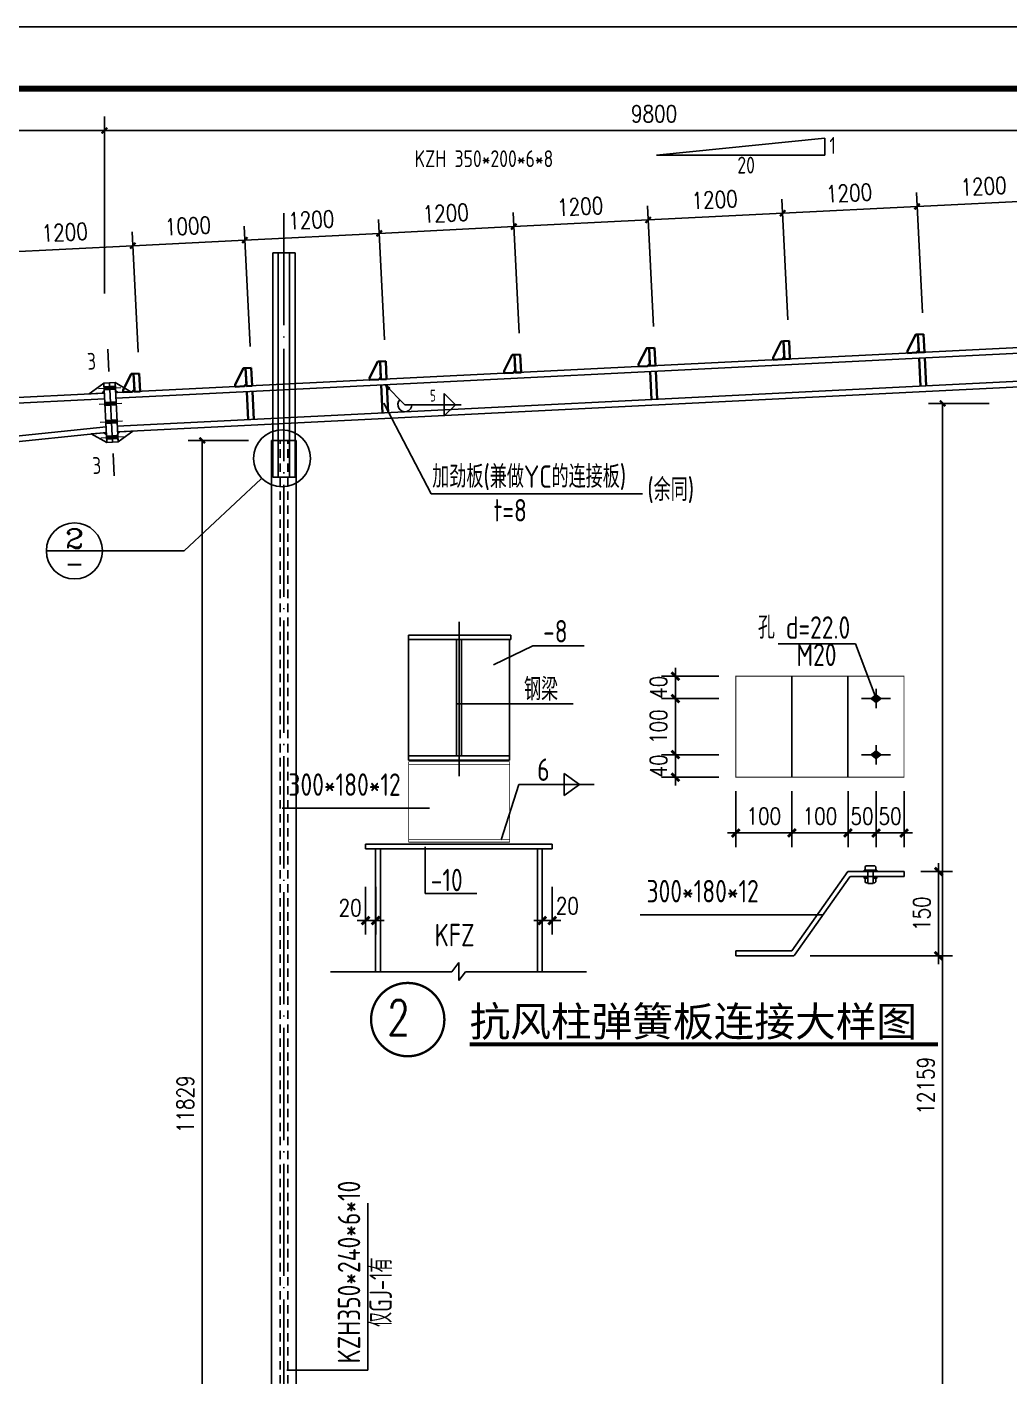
# Model space of a CAD drawing. Extents: x 69728788 to 149766163, y 20718153 to 43663798.
# Drawn here: x 74859778 to 74877285, y 21111525 to 21135565 of the extents above; entities that cross this region are included whole.
import ezdxf
from ezdxf.enums import TextEntityAlignment as Align

# ---------------------------------------------------------------- set-up
doc = ezdxf.new("R2010")
doc.units = 0
doc.header["$LTSCALE"] = 1000
doc.header["$MEASUREMENT"] = 0
for name, pattern in [('4', [5, 1.5, -1, 1.5, -1]), ('6', [8.75, 5, -1.25, 1.25, -1.25]), ('DOTE', [2.42, 2, -0.2, 0.02, -0.2])]:
    doc.linetypes.add(name, pattern=pattern)
doc.layers.get('0').update_dxf_attribs({"linetype": 'CONTINUOUS'})
doc.layers.get('DEFPOINTS').update_dxf_attribs({"linetype": 'CONTINUOUS'})
for name, color, linetype in [('10', 7, 'CONTINUOUS'), ('14', 2, 'CONTINUOUS'), ('AXIS', 3, 'CONTINUOUS'), ('DIM_SYMB', 3, 'CONTINUOUS'), ('DOTE', 251, 'DOTE'), ('JC', 7, 'CONTINUOUS'), ('PUB_DIM', 3, 'CONTINUOUS'), ('PUB_TEXT', 7, 'CONTINUOUS'), ('PUB_TITLE', 4, 'CONTINUOUS'), ('柱子', 3, 'CONTINUOUS'), ('焊缝标注', 253, 'CONTINUOUS'), ('门窗', 3, '4')]:
    doc.layers.add(name, color=color, linetype=linetype)
doc.layers.add('114', color=2, linetype='CONTINUOUS', lineweight=18)
doc.layers.add('12', color=2, linetype='CONTINUOUS', lineweight=35)
doc.styles.add('-黑体', font='simhei.ttf')
doc.styles.add('_HZDX', font='atssdeng.shx', dxfattribs={"width": 0.8, "bigfont": 'atssdchn.shx'})
doc.styles.add('_HZTXT', font='tssdeng.shx', dxfattribs={"width": 0.8, "bigfont": 'tssdchn.shx'})
doc.styles.add('COMP', font='complex', dxfattribs={"bigfont": 'hztxt'})
doc.styles.add('DIM_FONT', font='SIMPLEX.shx', dxfattribs={"width": 0.8})
doc.styles.add('PC_TEXTSTYLE', font='romans.shx', dxfattribs={"width": 0.8, "bigfont": 'hzfs.shx'})
doc.styles.add('PkpmHz', font='Pkpmeng', dxfattribs={"width": 0.7, "bigfont": 'hztxt'})
doc.styles.add('TSSD_Rein', font='atssdeng.shx', dxfattribs={"width": 0.7, "bigfont": 'atssdchn.shx'})
doc.dimstyles.new('AXIS', dxfattribs={"dimtxt": 300, "dimasz": 1, "dimexe": 250, "dimexo": 300, "dimgap": 150, "dimtad": 1, "dimdec": 0, "dimzin": 0, "dimdsep": 46, "dimtxsty": 'DIM_FONT', "dimsah": 1, "dimcen": 0, "dimclrt": 7, "dimadec": 0, "dimazin": 0, "dimtfac": 1, "dimtdec": 0, "dimtix": 1, "dimtmove": 2, "dimatfit": 3, "dimfxl": 1, "dimtolj": 1, "dimtzin": 0, "dimarcsym": 0})
doc.dimstyles.new('AXIS$0', dxfattribs={"dimtxt": 300, "dimasz": 1, "dimexe": 250, "dimexo": 300, "dimgap": 150, "dimtad": 1, "dimdec": 0, "dimzin": 0, "dimdsep": 46, "dimtxsty": 'DIM_FONT', "dimblk": '_DIMX', "dimblk1": '_DIMX', "dimblk2": '_DIMX', "dimsah": 1, "dimcen": 0.09, "dimclrt": 7, "dimadec": 0, "dimazin": 0, "dimtfac": 1, "dimtdec": 0, "dimtix": 1, "dimtmove": 2, "dimatfit": 3, "dimldrblk": '_DIMX', "dimfxl": 1, "dimtolj": 1, "dimtzin": 0, "dimarcsym": 0})
doc.dimstyles.new('DIMN$0', dxfattribs={"dimtxt": 300, "dimasz": 1, "dimexe": 250, "dimexo": 300, "dimgap": 150, "dimtad": 1, "dimdec": 0, "dimdsep": 46, "dimtxsty": 'DIM_FONT', "dimblk": '_DIMX', "dimcen": 2.5, "dimclrt": 7, "dimadec": 0, "dimazin": 0, "dimtfac": 1, "dimtdec": 0, "dimtix": 1, "dimtmove": 2, "dimatfit": 3, "dimldrblk": '_DIMX', "dimfxl": 1, "dimtolj": 1, "dimtzin": 0, "dimarcsym": 0})

# ---------------------------------------------------------------- blocks, each defined once
blk = doc.blocks.new('_ArchTick')
at = {"color": 0, "linetype": 'ByBlock', "const_width": 0.4}
blk.add_lwpolyline([(-0.5, -0.5), (0.5, 0.5)], dxfattribs=at)
blk = doc.blocks.new('*D2340')
at = {"layer": 'DEFPOINTS', "color": 0}
for p in [(74861158, 21133719), (74851608, 21130819), (74861158, 21130819)]:
    blk.add_point(p, dxfattribs=at)
at = {"layer": 'PUB_DIM', "color": 0, "lineweight": -2}
for p, q in [((74851608, 21131119), (74851608, 21133969)), ((74861158, 21131119), (74861158, 21133969)), ((74851608, 21133719), (74861158, 21133719))]:
    blk.add_line(p, q, dxfattribs=at)
at = {"layer": 'PUB_DIM', "color": 0, "lineweight": -2, "xscale": 100, "yscale": 100, "zscale": 100, "rotation": 180}
blk.add_blockref('_ArchTick', (74851608, 21133719), dxfattribs=at)
at = {"layer": 'PUB_DIM', "color": 0, "lineweight": -2, "xscale": 100, "yscale": 100, "zscale": 100}
blk.add_blockref('_ArchTick', (74861158, 21133719), dxfattribs=at)
at = {"layer": 'PUB_DIM', "color": 7, "insert": (74856383, 21134019), "char_height": 300, "attachment_point": 5, "style": 'DIM_FONT'}
blk.add_mtext('\\A1;4775', dxfattribs=at)
blk = doc.blocks.new('*D2330')
at = {"layer": 'DEFPOINTS', "color": 0}
for p in [(74864030, 21128197, -100), (74862902, 21104539), (74864030, 21104539, -949)]:
    blk.add_point(p, dxfattribs=at)
at = {"layer": 'PUB_DIM', "color": 0, "lineweight": -2}
for p, q in [((74863730, 21128197), (74862652, 21128197)), ((74862902, 21128197), (74862902, 21104539)), ((74863730, 21104539), (74862652, 21104539))]:
    blk.add_line(p, q, dxfattribs=at)
at = {"layer": 'PUB_DIM', "color": 0, "lineweight": -2, "xscale": 100, "yscale": 100, "zscale": 100}
for p, rotation in [((74862902, 21128197), 90), ((74862902, 21104539), 270)]:
    blk.add_blockref('_ArchTick', p, dxfattribs=dict(at, rotation=rotation))
at = {"layer": 'PUB_DIM', "color": 7, "insert": (74862602, 21116368), "char_height": 300, "attachment_point": 5, "rotation": 90, "style": 'DIM_FONT'}
blk.add_mtext('\\A1;11829', dxfattribs=at)
blk = doc.blocks.new('_INDEX')
blk.add_line((-0.5, 0), (0.5, 0))
blk.add_circle((0, 0), 0.5)
at = {"style": 'COMP'}
for tag, width, p, p2 in [('1', 2.333333, (-0.17, 0.05), (0.17, 0.05)), ('-', 1.166667, (-0.17, -0.39), (0.17, -0.39))]:
    blk.add_attdef(tag, text='', height=0.34, dxfattribs=dict(at, width=width)).set_placement(p, p2, align=Align.FIT)
blk = doc.blocks.new('*D2331')
at = {"layer": 'DEFPOINTS', "color": 0}
for p in [(74877230, 21128857), (74876102, 21104539), (74877230, 21104539, -949)]:
    blk.add_point(p, dxfattribs=at)
at = {"layer": 'PUB_DIM', "color": 0, "lineweight": -2}
for p, q in [((74876930, 21128857), (74875852, 21128857)), ((74876102, 21128857), (74876102, 21104539)), ((74876930, 21104539), (74875852, 21104539))]:
    blk.add_line(p, q, dxfattribs=at)
at = {"layer": 'PUB_DIM', "color": 0, "lineweight": -2, "xscale": 100, "yscale": 100, "zscale": 100}
for p, rotation in [((74876102, 21128857), 90), ((74876102, 21104539), 270)]:
    blk.add_blockref('_ArchTick', p, dxfattribs=dict(at, rotation=rotation))
at = {"layer": 'PUB_DIM', "color": 7, "insert": (74875802, 21116698), "char_height": 300, "attachment_point": 5, "rotation": 90, "style": 'DIM_FONT'}
blk.add_mtext('\\A1;12159', dxfattribs=at)
blk = doc.blocks.new('*D2426')
at = {"layer": 'DEFPOINTS', "color": 0}
for p in [(74861665, 21131667), (74859378, 21129350), (74861775, 21129470)]:
    blk.add_point(p, dxfattribs=at)
at = {"layer": 'PUB_DIM', "color": 0, "lineweight": -2}
for p, q in [((74859363, 21129649), (74859255, 21131797)), ((74861760, 21129769), (74861652, 21131917)), ((74859268, 21131547), (74861665, 21131667))]:
    blk.add_line(p, q, dxfattribs=at)
at = {"layer": 'PUB_DIM', "color": 0, "lineweight": -2, "xscale": 100, "yscale": 100, "zscale": 100}
for p, rotation in [((74861665, 21131667), 2.862361652764471), ((74859268, 21131547), 182.8623616527645)]:
    blk.add_blockref('_ArchTick', p, dxfattribs=dict(at, rotation=rotation))
at = {"layer": 'PUB_DIM', "color": 7, "insert": (74860451, 21131907), "char_height": 300, "attachment_point": 5, "rotation": 2.8624, "style": 'DIM_FONT'}
blk.add_mtext('\\A1;1200', dxfattribs=at)
blk = doc.blocks.new('*D2427')
at = {"layer": 'DEFPOINTS', "color": 0}
for p in [(74863662, 21131767), (74863772, 21129570), (74861775, 21129470)]:
    blk.add_point(p, dxfattribs=at)
at = {"layer": 'PUB_DIM', "color": 0, "lineweight": -2}
for p, q in [((74863757, 21129869), (74863650, 21132017)), ((74861760, 21129769), (74861652, 21131917)), ((74861665, 21131667), (74863662, 21131767))]:
    blk.add_line(p, q, dxfattribs=at)
at = {"layer": 'PUB_DIM', "color": 0, "lineweight": -2, "xscale": 100, "yscale": 100, "zscale": 100}
for p, rotation in [((74861665, 21131667), 182.8623616527821), ((74863662, 21131767), 2.86236165278204)]:
    blk.add_blockref('_ArchTick', p, dxfattribs=dict(at, rotation=rotation))
at = {"layer": 'PUB_DIM', "color": 7, "insert": (74862648, 21132017), "char_height": 300, "attachment_point": 5, "rotation": 2.8624, "style": 'DIM_FONT'}
blk.add_mtext('\\A1;1000', dxfattribs=at)
blk = doc.blocks.new('*D2428')
at = {"layer": 'DEFPOINTS', "color": 0}
for p in [(74866059, 21131887), (74863772, 21129570), (74866169, 21129689)]:
    blk.add_point(p, dxfattribs=at)
at = {"layer": 'PUB_DIM', "color": 0, "lineweight": -2}
for p, q in [((74863757, 21129869), (74863650, 21132017)), ((74866154, 21129989), (74866047, 21132136)), ((74863662, 21131767), (74866059, 21131887))]:
    blk.add_line(p, q, dxfattribs=at)
at = {"layer": 'PUB_DIM', "color": 0, "lineweight": -2, "xscale": 100, "yscale": 100, "zscale": 100}
for p, rotation in [((74866059, 21131887), 2.86236165275222), ((74863662, 21131767), 182.8623616527522)]:
    blk.add_blockref('_ArchTick', p, dxfattribs=dict(at, rotation=rotation))
at = {"layer": 'PUB_DIM', "color": 7, "insert": (74864846, 21132126), "char_height": 300, "attachment_point": 5, "rotation": 2.8624, "style": 'DIM_FONT'}
blk.add_mtext('\\A1;1200', dxfattribs=at)
blk = doc.blocks.new('*D2429')
at = {"layer": 'DEFPOINTS', "color": 0}
for p in [(74868456, 21132007), (74868566, 21129809), (74866169, 21129689)]:
    blk.add_point(p, dxfattribs=at)
at = {"layer": 'PUB_DIM', "color": 0, "lineweight": -2}
for p, q in [((74868551, 21130109), (74868444, 21132256)), ((74866154, 21129989), (74866047, 21132136)), ((74866059, 21131887), (74868456, 21132007))]:
    blk.add_line(p, q, dxfattribs=at)
at = {"layer": 'PUB_DIM', "color": 0, "lineweight": -2, "xscale": 100, "yscale": 100, "zscale": 100}
for p, rotation in [((74866059, 21131887), 182.8623616528411), ((74868456, 21132007), 2.862361652841034)]:
    blk.add_blockref('_ArchTick', p, dxfattribs=dict(at, rotation=rotation))
at = {"layer": 'PUB_DIM', "color": 7, "insert": (74867243, 21132246), "char_height": 300, "attachment_point": 5, "rotation": 2.8624, "style": 'DIM_FONT'}
blk.add_mtext('\\A1;1200', dxfattribs=at)
blk = doc.blocks.new('*D2430')
at = {"layer": 'DEFPOINTS', "color": 0}
for p in [(74870853, 21132126), (74868566, 21129809), (74870963, 21129929)]:
    blk.add_point(p, dxfattribs=at)
at = {"layer": 'PUB_DIM', "color": 0, "lineweight": -2}
for p, q in [((74868551, 21130109), (74868444, 21132256)), ((74870948, 21130229), (74870841, 21132376)), ((74868456, 21132007), (74870853, 21132126))]:
    blk.add_line(p, q, dxfattribs=at)
at = {"layer": 'PUB_DIM', "color": 0, "lineweight": -2, "xscale": 100, "yscale": 100, "zscale": 100}
for p, rotation in [((74870853, 21132126), 2.862361652727601), ((74868456, 21132007), 182.8623616527276)]:
    blk.add_blockref('_ArchTick', p, dxfattribs=dict(at, rotation=rotation))
at = {"layer": 'PUB_DIM', "color": 7, "insert": (74869640, 21132366), "char_height": 300, "attachment_point": 5, "rotation": 2.8624, "style": 'DIM_FONT'}
blk.add_mtext('\\A1;1200', dxfattribs=at)
blk = doc.blocks.new('*D2431')
at = {"layer": 'DEFPOINTS', "color": 0}
for p in [(74873250, 21132246), (74873360, 21130049), (74870963, 21129929)]:
    blk.add_point(p, dxfattribs=at)
at = {"layer": 'PUB_DIM', "color": 0, "lineweight": -2}
for p, q in [((74873345, 21130349), (74873238, 21132496)), ((74870948, 21130229), (74870841, 21132376)), ((74870853, 21132126), (74873250, 21132246))]:
    blk.add_line(p, q, dxfattribs=at)
at = {"layer": 'PUB_DIM', "color": 0, "lineweight": -2, "xscale": 100, "yscale": 100, "zscale": 100}
for p, rotation in [((74870853, 21132126), 182.8623616527877), ((74873250, 21132246), 2.86236165278774)]:
    blk.add_blockref('_ArchTick', p, dxfattribs=dict(at, rotation=rotation))
at = {"layer": 'PUB_DIM', "color": 7, "insert": (74872037, 21132486), "char_height": 300, "attachment_point": 5, "rotation": 2.8624, "style": 'DIM_FONT'}
blk.add_mtext('\\A1;1200', dxfattribs=at)
blk = doc.blocks.new('*D2432')
at = {"layer": 'DEFPOINTS', "color": 0}
for p in [(74875647, 21132366), (74873360, 21130049), (74875757, 21130169)]:
    blk.add_point(p, dxfattribs=at)
at = {"layer": 'PUB_DIM', "color": 0, "lineweight": -2}
for p, q in [((74873345, 21130349), (74873238, 21132496)), ((74875742, 21130468), (74875635, 21132616)), ((74873250, 21132246), (74875647, 21132366))]:
    blk.add_line(p, q, dxfattribs=at)
at = {"layer": 'PUB_DIM', "color": 0, "lineweight": -2, "xscale": 100, "yscale": 100, "zscale": 100}
for p, rotation in [((74875647, 21132366), 2.862361652752448), ((74873250, 21132246), 182.8623616527524)]:
    blk.add_blockref('_ArchTick', p, dxfattribs=dict(at, rotation=rotation))
at = {"layer": 'PUB_DIM', "color": 7, "insert": (74874434, 21132606), "char_height": 300, "attachment_point": 5, "rotation": 2.8624, "style": 'DIM_FONT'}
blk.add_mtext('\\A1;1200', dxfattribs=at)
blk = doc.blocks.new('*D2433')
at = {"layer": 'DEFPOINTS', "color": 0}
for p in [(74878044, 21132486), (74878154, 21130289), (74875757, 21130169)]:
    blk.add_point(p, dxfattribs=at)
at = {"layer": 'PUB_DIM', "color": 0, "lineweight": -2}
for p, q in [((74878139, 21130588), (74878032, 21132736)), ((74875742, 21130468), (74875635, 21132616)), ((74875647, 21132366), (74878044, 21132486))]:
    blk.add_line(p, q, dxfattribs=at)
at = {"layer": 'PUB_DIM', "color": 0, "lineweight": -2, "xscale": 100, "yscale": 100, "zscale": 100}
for p, rotation in [((74875647, 21132366), 182.8623616528477), ((74878044, 21132486), 2.862361652847763)]:
    blk.add_blockref('_ArchTick', p, dxfattribs=dict(at, rotation=rotation))
at = {"layer": 'PUB_DIM', "color": 7, "insert": (74876831, 21132726), "char_height": 300, "attachment_point": 5, "rotation": 2.8624, "style": 'DIM_FONT'}
blk.add_mtext('\\A1;1200', dxfattribs=at)
blk = doc.blocks.new('_DIMX')
blk.add_line((-150, 0), (150, 0))
at = {"const_width": 50}
blk.add_lwpolyline([(-70, -70), (70, 70)], dxfattribs=at)
blk = doc.blocks.new('*D569')
at = {"color": 3, "linetype": 'ByBlock'}
for p, q in [((-298667, -105587), (-298667, -106437)), ((-298488, -105587), (-298488, -106437)), ((-298668, -106187), (-298669, -106187)), ((-298667, -106187), (-298488, -106187)), ((-298667, -106187), (-298488, -106187)), ((-298487, -106187), (-298486, -106187))]:
    blk.add_line(p, q, dxfattribs=at)
at = {"layer": 'DEFPOINTS', "color": 0, "linetype": 'ByBlock'}
for p in [(-298667, -105287), (-298488, -105287), (-298488, -106187)]:
    blk.add_point(p, dxfattribs=at)
at = {"color": 3, "linetype": 'ByBlock'}
blk.add_blockref('_DIMX', (-298667, -106187), dxfattribs=at)
at = {"color": 3, "linetype": 'ByBlock', "rotation": 180}
blk.add_blockref('_DIMX', (-298488, -106187), dxfattribs=at)
at = {"color": 7, "linetype": 'ByBlock', "insert": (-298943, -105960), "char_height": 300, "attachment_point": 5, "style": 'DIM_FONT'}
blk.add_mtext('\\A1;20', dxfattribs=at)
blk = doc.blocks.new('*D570')
at = {"color": 3, "linetype": 'ByBlock'}
for p, q in [((-295518, -105587), (-295518, -106437)), ((-295340, -105587), (-295340, -106437)), ((-295519, -106187), (-295520, -106187)), ((-295340, -106187), (-295518, -106187)), ((-295340, -106187), (-295518, -106187)), ((-295339, -106187), (-295338, -106187))]:
    blk.add_line(p, q, dxfattribs=at)
at = {"layer": 'DEFPOINTS', "color": 0, "linetype": 'ByBlock'}
for p in [(-295518, -105287), (-295340, -105287), (-295518, -106187)]:
    blk.add_point(p, dxfattribs=at)
at = {"color": 3, "linetype": 'ByBlock'}
blk.add_blockref('_DIMX', (-295518, -106187), dxfattribs=at)
at = {"color": 3, "linetype": 'ByBlock', "rotation": 180}
blk.add_blockref('_DIMX', (-295340, -106187), dxfattribs=at)
at = {"color": 7, "linetype": 'ByBlock', "insert": (-295071, -105925), "char_height": 300, "attachment_point": 5, "style": 'DIM_FONT'}
blk.add_mtext('\\A1;20', dxfattribs=at)
blk = doc.blocks.new('*D571')
at = {"color": 3, "linetype": 'ByBlock'}
for p, q in [((-292369, -103232), (-293395, -103232)), ((-293145, -103231), (-293145, -103230)), ((-293145, -103232), (-293145, -103632)), ((-292369, -103632), (-293395, -103632)), ((-293145, -103633), (-293145, -103634))]:
    blk.add_line(p, q, dxfattribs=at)
at = {"layer": 'DEFPOINTS', "color": 0, "linetype": 'ByBlock'}
for p in [(-292069, -103232), (-293145, -103632), (-292069, -103632)]:
    blk.add_point(p, dxfattribs=at)
at = {"color": 3, "linetype": 'ByBlock'}
for p, rotation in [((-293145, -103232), 270), ((-293145, -103632), 90)]:
    blk.add_blockref('_DIMX', p, dxfattribs=dict(at, rotation=rotation))
at = {"color": 7, "linetype": 'ByBlock', "insert": (-293445, -103432), "char_height": 300, "attachment_point": 5, "rotation": 90, "style": 'DIM_FONT'}
blk.add_mtext('\\A1;40', dxfattribs=at)
blk = doc.blocks.new('*D572')
at = {"color": 3, "linetype": 'ByBlock'}
for p, q in [((-292369, -102232), (-293395, -102232)), ((-293145, -102233), (-293145, -103231)), ((-292369, -103232), (-293395, -103232))]:
    blk.add_line(p, q, dxfattribs=at)
at = {"layer": 'DEFPOINTS', "color": 0, "linetype": 'ByBlock'}
for p in [(-292069, -102232), (-293145, -103232), (-292069, -103232)]:
    blk.add_point(p, dxfattribs=at)
at = {"color": 3, "linetype": 'ByBlock'}
for p, rotation in [((-293145, -102232), 90), ((-293145, -103232), 270)]:
    blk.add_blockref('_DIMX', p, dxfattribs=dict(at, rotation=rotation))
at = {"color": 7, "linetype": 'ByBlock', "insert": (-293445, -102732), "char_height": 300, "attachment_point": 5, "rotation": 90, "style": 'DIM_FONT'}
blk.add_mtext('\\A1;100', dxfattribs=at)
blk = doc.blocks.new('*D573')
at = {"color": 3, "linetype": 'ByBlock'}
for p, q in [((-292369, -101832), (-293395, -101832)), ((-293145, -101831), (-293145, -101830)), ((-293145, -101832), (-293145, -102232)), ((-292369, -102232), (-293395, -102232)), ((-293145, -102233), (-293145, -102234))]:
    blk.add_line(p, q, dxfattribs=at)
at = {"layer": 'DEFPOINTS', "color": 0, "linetype": 'ByBlock'}
for p in [(-292069, -101832), (-293145, -102232), (-292069, -102232)]:
    blk.add_point(p, dxfattribs=at)
at = {"color": 3, "linetype": 'ByBlock'}
for p, rotation in [((-293145, -101832), 270), ((-293145, -102232), 90)]:
    blk.add_blockref('_DIMX', p, dxfattribs=dict(at, rotation=rotation))
at = {"color": 7, "linetype": 'ByBlock', "insert": (-293445, -102032), "char_height": 300, "attachment_point": 5, "rotation": 90, "style": 'DIM_FONT'}
blk.add_mtext('\\A1;40', dxfattribs=at)
blk = doc.blocks.new('*D574')
at = {"color": 3, "linetype": 'ByBlock'}
for p, q in [((-289568, -103879), (-289568, -104877)), ((-289068, -103879), (-289068, -104877)), ((-289569, -104627), (-289570, -104627)), ((-289068, -104627), (-289568, -104627)), ((-289067, -104627), (-289066, -104627))]:
    blk.add_line(p, q, dxfattribs=at)
at = {"layer": 'DEFPOINTS', "color": 0, "linetype": 'ByBlock'}
for p in [(-289568, -103579), (-289068, -103579), (-289568, -104627)]:
    blk.add_point(p, dxfattribs=at)
at = {"color": 3, "linetype": 'ByBlock'}
blk.add_blockref('_DIMX', (-289568, -104627), dxfattribs=at)
at = {"color": 3, "linetype": 'ByBlock', "rotation": 180}
blk.add_blockref('_DIMX', (-289068, -104627), dxfattribs=at)
at = {"color": 7, "linetype": 'ByBlock', "insert": (-289318, -104327), "char_height": 300, "attachment_point": 5, "style": 'DIM_FONT'}
blk.add_mtext('\\A1;50', dxfattribs=at)
blk = doc.blocks.new('*D575')
at = {"color": 3, "linetype": 'ByBlock'}
for p, q in [((-290068, -103879), (-290068, -104877)), ((-289568, -103879), (-289568, -104877)), ((-290069, -104627), (-290070, -104627)), ((-289568, -104627), (-290068, -104627)), ((-289567, -104627), (-289566, -104627))]:
    blk.add_line(p, q, dxfattribs=at)
at = {"layer": 'DEFPOINTS', "color": 0, "linetype": 'ByBlock'}
for p in [(-290068, -103579), (-289568, -103579), (-290068, -104627)]:
    blk.add_point(p, dxfattribs=at)
at = {"color": 3, "linetype": 'ByBlock'}
blk.add_blockref('_DIMX', (-290068, -104627), dxfattribs=at)
at = {"color": 3, "linetype": 'ByBlock', "rotation": 180}
blk.add_blockref('_DIMX', (-289568, -104627), dxfattribs=at)
at = {"color": 7, "linetype": 'ByBlock', "insert": (-289818, -104327), "char_height": 300, "attachment_point": 5, "style": 'DIM_FONT'}
blk.add_mtext('\\A1;50', dxfattribs=at)
blk = doc.blocks.new('*D576')
at = {"color": 3, "linetype": 'ByBlock'}
for p, q in [((-291069, -103879), (-291069, -104877)), ((-290068, -103879), (-290068, -104877)), ((-290069, -104627), (-291068, -104627))]:
    blk.add_line(p, q, dxfattribs=at)
at = {"layer": 'DEFPOINTS', "color": 0, "linetype": 'ByBlock'}
for p in [(-291069, -103579), (-290068, -103579), (-291069, -104627)]:
    blk.add_point(p, dxfattribs=at)
at = {"color": 3, "linetype": 'ByBlock', "rotation": 180}
blk.add_blockref('_DIMX', (-291069, -104627), dxfattribs=at)
at = {"color": 3, "linetype": 'ByBlock'}
blk.add_blockref('_DIMX', (-290068, -104627), dxfattribs=at)
at = {"color": 7, "linetype": 'ByBlock', "insert": (-290568, -104327), "char_height": 300, "attachment_point": 5, "style": 'DIM_FONT'}
blk.add_mtext('\\A1;100', dxfattribs=at)
blk = doc.blocks.new('*D577')
at = {"color": 3, "linetype": 'ByBlock'}
for p, q in [((-292069, -103879), (-292069, -104877)), ((-291069, -103879), (-291069, -104877)), ((-291070, -104627), (-292068, -104627))]:
    blk.add_line(p, q, dxfattribs=at)
at = {"layer": 'DEFPOINTS', "color": 0, "linetype": 'ByBlock'}
for p in [(-292069, -103579), (-291069, -103579), (-292069, -104627)]:
    blk.add_point(p, dxfattribs=at)
at = {"color": 3, "linetype": 'ByBlock', "rotation": 180}
blk.add_blockref('_DIMX', (-292069, -104627), dxfattribs=at)
at = {"color": 3, "linetype": 'ByBlock'}
blk.add_blockref('_DIMX', (-291069, -104627), dxfattribs=at)
at = {"color": 7, "linetype": 'ByBlock', "insert": (-291569, -104327), "char_height": 300, "attachment_point": 5, "style": 'DIM_FONT'}
blk.add_mtext('\\A1;100', dxfattribs=at)
blk = doc.blocks.new('*D2568')
at = {"layer": 'DEFPOINTS', "color": 0}
for p in [(74861158, 21133718), (74861158, 21130518), (74880758, 21130518)]:
    blk.add_point(p, dxfattribs=at)
at = {"layer": 'PUB_DIM', "color": 0, "lineweight": -2}
for p, q in [((74861158, 21130818), (74861158, 21133968)), ((74880758, 21130818), (74880758, 21133968)), ((74880758, 21133718), (74861158, 21133718))]:
    blk.add_line(p, q, dxfattribs=at)
at = {"layer": 'PUB_DIM', "color": 0, "lineweight": -2, "xscale": 100, "yscale": 100, "zscale": 100, "rotation": 180}
blk.add_blockref('_ArchTick', (74861158, 21133718), dxfattribs=at)
at = {"layer": 'PUB_DIM', "color": 0, "lineweight": -2, "xscale": 100, "yscale": 100, "zscale": 100}
blk.add_blockref('_ArchTick', (74880758, 21133718), dxfattribs=at)
at = {"layer": 'PUB_DIM', "color": 7, "insert": (74870958, 21134018), "char_height": 300, "attachment_point": 5, "style": 'DIM_FONT'}
blk.add_mtext('\\A1;9800', dxfattribs=at)
blk = doc.blocks.new('aweaer')
at = {"color": 1, "linetype": '6'}
blk.add_line((-297000.8, -100864.5, 364), (-297000.8, -103615.9, 364), dxfattribs=at)
at = {"color": 2}
for p, q in [((-297900.8, -101101.1, 364), (-296081.4, -101101.1, 364)), ((-297900.8, -101101.1, 364), (-297900.8, -101176.7, 364)), ((-297900.8, -101176.7, 364), (-296081.4, -101176.7, 364)), ((-297044.4, -101176.7, 364), (-297044.4, -103253, 364)), ((-296957.3, -101176.7, 364), (-296957.3, -103253, 364)), ((-296081.4, -101101.1, 364), (-296081.4, -101176.7, 364)), ((-297900.8, -103253, 364), (-296100.8, -103253, 364)), ((-297900.8, -103253, 364), (-297900.8, -103328.6, 364)), ((-297900.8, -103328.6, 364), (-296100.8, -103328.6, 364)), ((-296100.8, -103253, 364), (-296100.8, -103328.6, 364)), ((-298488.3, -104910.6, 364), (-298488.3, -107086.6, 364)), ((-298488.3, -104910.6, 364), (-298488.3, -107004.6, 364)), ((-298402.2, -104910.6, 364), (-298402.2, -107086.6, 364)), ((-298402.2, -104910.6, 364), (-298402.2, -107004.6, 364)), ((-297604.1, -105705.5, 364), (-297604.1, -104876, 364)), ((-295604, -104910.6, 364), (-295604, -107004.6, 364)), ((-295604, -104910.6, 364), (-295604, -107086.6, 364)), ((-295517.9, -104910.6, 364), (-295517.9, -107004.6, 364)), ((-297604.1, -105705.5, 364), (-296686.6, -105705.5, 364)), ((-297132.5, -107098.8, 364), (-297008.2, -106937.3, 364)), ((-297008.2, -106937.3, 364), (-297008.2, -107254, 364)), ((-297132, -107098.8, 364), (-299294, -107098.8, 364)), ((-297006.3, -107257.2, 364), (-296884.5, -107098.8, 364)), ((-296884.5, -107098.8, 364), (-294727.1, -107098.8, 364))]:
    blk.add_line(p, q, dxfattribs=at)
at = {"color": 3}
for p, q in [((-297900.8, -103253, 364), (-297900.8, -101176.7, 364)), ((-296100.8, -103253, 364), (-296100.8, -101176.7, 364))]:
    blk.add_line(p, q, dxfattribs=at)
at = {"color": 4}
for p, q in [((-291068.6, -101832.4, 564), (-291068.6, -103632.4, 564)), ((-290068.2, -101832.4, 564), (-290068.2, -103632.4, 564)), ((-290068.2, -105315, 564), (-291068.6, -106729, 564)), ((-290035.9, -105409.1, 564), (-291022.3, -106806.9, 564)), ((-289068.2, -105315, 564), (-290068.2, -105315, 564)), ((-289068.2, -105401, 564), (-290018.1, -105401, 564)), ((-289068.2, -105315, 564), (-289068.2, -105401, 564)), ((-291068.6, -106729, 564), (-292068.6, -106729, 564)), ((-292068.6, -106729, 564), (-292068.6, -106815, 564)), ((-291040.1, -106815, 564), (-292068.6, -106815, 564)), ((-291040.1, -106815, 564), (-291022.3, -106806.9, 564))]:
    blk.add_line(p, q, dxfattribs=at)
for p, q in [((-295127.6, -103565.7, 364), (-295127.6, -103960.7, 364)), ((-294851.7, -103764, 364), (-295127.6, -103565.7, 364)), ((-296249.9, -104750.6, 364), (-295934.1, -103763.5, 364)), ((-295934.1, -103763.5, 364), (-294592.8, -103763.5, 364)), ((-295127.6, -103960.7, 364), (-294851.7, -103764, 364)), ((-297528.4, -104185, 364), (-300156.4, -104185, 364)), ((-298666.7, -104828.6, 364), (-295339.6, -104828.6, 364)), ((-298666.7, -104828.6, 364), (-298666.7, -104910.6, 364)), ((-298666.7, -104910.6, 364), (-295339.6, -104910.6, 364)), ((-295339.6, -104828.6, 364), (-295339.6, -104910.6, 364)), ((-290035.9, -105409.1, 564), (-290018.1, -105401, 564)), ((-290509.4, -106083.9, 564), (-293772.5, -106083.9, 564))]:
    blk.add_line(p, q)
at = {"color": 1}
for p, q in [((-289763.3, -105228.5, 564), (-289747.3, -105212.5, 564)), ((-289763.3, -105228.5, 564), (-289763.3, -105292.5, 564)), ((-289747.3, -105212.5, 564), (-289587.3, -105212.5, 564)), ((-289715.3, -105292.5, 564), (-289715, -105528.2, 564)), ((-289619.3, -105292.5, 564), (-289619, -105528.2, 564)), ((-289571.3, -105228.5, 564), (-289587.3, -105212.5, 564)), ((-289571.3, -105228.5, 564), (-289571.3, -105292.5, 564)), ((-289763.2, -105448.1, 564), (-289748.7, -105433.6, 564)), ((-289763.2, -105448.1, 564), (-289763.2, -105500.1, 564)), ((-289763.2, -105500.1, 564), (-289763.2, -105448.1, 564)), ((-289763.2, -105500.1, 564), (-289747.2, -105516.1, 564)), ((-289747.2, -105516.1, 564), (-289715.2, -105516.1, 564)), ((-289619, -105528.2, 564), (-289715, -105528.2, 564)), ((-289619.2, -105516.1, 564), (-289587.2, -105516.1, 564)), ((-289571.2, -105500.1, 564), (-289587.2, -105516.1, 564)), ((-289571.2, -105448.1, 564), (-289585.8, -105433.6, 564)), ((-289571.2, -105448.1, 564), (-289571.2, -105500.1, 564)), ((-289571.2, -105500.1, 564), (-289571.2, -105448.1, 564))]:
    blk.add_line(p, q, dxfattribs=at)
at = {"color": 4, "const_width": 14, "elevation": 564}
blk.add_lwpolyline([(-289068.2, -101832.4), (-292068.6, -101832.4), (-292068.6, -103632.4), (-289068.2, -103632.4)], close=True, dxfattribs=at)
at = {"color": 4, "const_width": 14, "elevation": 364}
for points in [[(-297900.8, -103355.7), (-296100.8, -103355.7)], [(-297900.8, -103355.7), (-297900.8, -104791.6)], [(-296100.8, -103355.7), (-296100.8, -104791.6)], [(-297900.8, -103408.1), (-296100.8, -103408.1)], [(-297900.8, -104739.2), (-296100.8, -104739.2)], [(-297900.8, -104791.6), (-296100.8, -104791.6)]]:
    blk.add_lwpolyline(points, dxfattribs=at)
at = {"color": 1, "elevation": 564}
for points in [[(-289715.3, -105307.1), (-289778.3, -105307.1), (-289778.3, -105292.5), (-289555.1, -105292.5), (-289555.1, -105307.1), (-289619.3, -105307.1)], [(-289715.2, -105433.6), (-289778.3, -105433.6), (-289778.3, -105419.1), (-289715.2, -105419.1)], [(-289619.2, -105419.1), (-289555, -105419.1), (-289555, -105433.6), (-289619.2, -105433.6)]]:
    blk.add_lwpolyline(points, dxfattribs=at)
at = {"layer": '10', "color": 253}
for p, q in [((-289568.2, -102404.4, 564), (-289568.2, -102060.4, 564)), ((-289310.1, -102232.4, 564), (-289826.2, -102232.4, 564)), ((-289568.2, -103404.4, 564), (-289568.2, -103060.4, 564)), ((-289310.1, -103232.4, 564), (-289826.2, -103232.4, 564))]:
    blk.add_line(p, q, dxfattribs=at)
at = {"layer": '10', "const_width": 42, "elevation": 728}
blk.add_lwpolyline([(-297263.1, -107952.6, 1), (-298569.8, -107952.6, 1), (-297263.1, -107952.6, 1)], format="xyb", close=True, dxfattribs=at)
at = {"layer": '10'}
for points in [[(-289456.3, -102232.4, 564), (-289568.2, -102146.4, 564), (-289568.2, -102318.4, 564), (-289680, -102232.4, 564)], [(-289456.3, -103232.4, 564), (-289568.2, -103146.4, 564), (-289568.2, -103318.4, 564), (-289680, -103232.4, 564)]]:
    blk.add_solid(points, dxfattribs=at)
at = {"layer": 'AXIS', "linetype": 'ByBlock'}
for p, q in [((-295688.1, -101292, 364), (-296385.3, -101633, 364)), ((-295688.1, -101292, 364), (-294770.5, -101292, 364)), ((-289935.8, -101256.3, 564), (-291312.7, -101256.3, 564)), ((-289568.2, -102232.4, 564), (-289935.8, -101256.3, 564)), ((-297037.6, -102326.7, 364), (-294968.7, -102326.7, 364))]:
    blk.add_line(p, q, dxfattribs=at)
at = {"layer": 'AXIS'}
blk.add_line((-295517.9, -104910.6, 364), (-295517.9, -107086.6, 364), dxfattribs=at)
at = {"layer": 'DIM_SYMB', "const_width": 70, "elevation": -800}
blk.add_lwpolyline([(-296813.6, -108391.8), (-288465.6, -108391.8)], dxfattribs=at)
at = {"layer": '10', "style": 'PC_TEXTSTYLE', "width": 0.79899}
blk.add_text('2', height=622.2, dxfattribs=at).set_placement((-298281.4, -108228, 728), (-297878.9, -108228, 728), align=Align.FIT)
at = {"layer": 'AXIS', "linetype": 'ByBlock', "style": 'TSSD_Rein', "width": 0.8}
for s, p in [('-8', (-295503.8, -101232, 666)), ('孔 d=22.0', (-291674.3, -101165.7, 866)), ('M20', (-290987.5, -101652.4, 866)), ('钢梁', (-295843.7, -102266.5, 666)), ('6', (-295608.6, -103698.8, 364)), ('300*180*12', (-300043.4, -103965.1, 364)), ('-10', (-297506.3, -105664.9, 666)), ('300*180*12', (-293659.6, -105864, 564)), ('KFZ', (-297436.8, -106646.5, 666))]:
    blk.add_text(s, height=400, dxfattribs=at).set_placement(p)
at = {"layer": 'PUB_TEXT', "style": '-黑体'}
blk.add_text('抗风柱弹簧板连接大样图', height=531.646, dxfattribs=at).set_placement((-296813.6, -108251.8, -36))
at = {"color": 4}
blk.add_linear_dim(base=(-288452.4, -105315, 564), p1=(-291040.1, -106815, 564), p2=(-289068.2, -105315, 564), angle=90, text='150', dimstyle='DIMN$0', override={"dimzin": 0, "dimblk1": '_DIMX', "dimblk2": '_DIMX', "dimsah": 1, "dimcen": 0.09, "dimclrd": 3, "dimclre": 3}, dxfattribs=at).render()
at = {"layer": 'AXIS'}
for base, p1, p2, angle, text, picture, middle in [((-293144.5, -102232.4, 564), (-292068.6, -101832.4, 564), (-292068.6, -102232.4, 564), 90, '40', '*D573', (-293444.5, -102032.4, 564)), ((-293144.5, -103232.4, 564), (-292068.6, -102232.4, 564), (-292068.6, -103232.4, 564), 90, '100', '*D572', (-293444.5, -102732.4, 564)), ((-293144.5, -103632.4, 564), (-292068.6, -103232.4, 564), (-292068.6, -103632.4, 564), 90, '40', '*D571', (-293444.5, -103432.4, 564)), ((-292068.6, -104627.1, 564), (-291068.6, -103578.9, 564), (-292068.6, -103578.9, 564), 180, '100', '*D577', (-291568.6, -104327.1, 564)), ((-291068.6, -104627.1, 564), (-290068.2, -103578.9, 564), (-291068.6, -103578.9, 564), 180, '100', '*D576', (-290568.4, -104327.1, 564)), ((-290068.2, -104627.1, 564), (-289568.2, -103578.9, 564), (-290068.2, -103578.9, 564), 180, '50', '*D575', (-289818.2, -104327.1, 564)), ((-289568.2, -104627.1, 564), (-289068.2, -103578.9, 564), (-289568.2, -103578.9, 564), 180, '50', '*D574', (-289318.2, -104327.1, 564))]:
    dim = blk.add_linear_dim(base=base, p1=p1, p2=p2, angle=angle, text=text, dimstyle='DIMN$0', override={"dimzin": 0, "dimblk1": '_DIMX', "dimblk2": '_DIMX', "dimsah": 1, "dimcen": 0.09, "dimclrd": 3, "dimclre": 3}, dxfattribs=at)
    dim.commit()
    dim.dimension.update_dxf_attribs({"geometry": picture, "text_midpoint": middle})
dim = blk.add_linear_dim(base=(-298488.3, -106187.3, 364), p1=(-298666.7, -105287, 364), p2=(-298488.3, -105287, 364), text='20', dimstyle='DIMN$0', override={"dimzin": 0, "dimblk1": '_DIMX', "dimblk2": '_DIMX', "dimsah": 1, "dimcen": 0.09, "dimclrd": 3, "dimclre": 3}, dxfattribs=at)
dim.commit()
dim.dimension.update_dxf_attribs({"geometry": '*D569', "text_midpoint": (-298942.5, -105959.7, 364), "dimtype": 128})
dim = blk.add_linear_dim(base=(-295517.9, -106187.3, 364), p1=(-295339.6, -105287, 364), p2=(-295517.9, -105287, 364), angle=180, text='20', dimstyle='DIMN$0', override={"dimzin": 0, "dimblk1": '_DIMX', "dimblk2": '_DIMX', "dimsah": 1, "dimcen": 0.09, "dimclrd": 3, "dimclre": 3}, dxfattribs=at)
dim.commit()
dim.dimension.update_dxf_attribs({"geometry": '*D570', "text_midpoint": (-295071.3, -105925.2, 364), "dimtype": 128})

msp = doc.modelspace()

# ---------------------------------------------------------------- hatches: boundary and pattern name
at = {"layer": '焊缝标注'}
msp.add_hatch(color=256, dxfattribs=at).paths.add_polyline_path([(74866163.3, 21129188.5), (74866223.1, 21129107), (74866244.4, 21129128.2)])

# ---------------------------------------------------------------- linework, layer by layer
at = {"layer": '10', "ltscale": 100}
for p, q in [((74861219.3, 21129822.4), (74861239.3, 21129422.9)), ((74861332.2, 21127565.2), (74861312.2, 21127964.7))]:
    msp.add_line(p, q, dxfattribs=at)
at = {"layer": '114', "ltscale": 100}
for p, q in [((74861054, 21129123.3), (74861453.5, 21129143.2)), ((74861068, 21128843.6), (74861467.5, 21128863.6)), ((74861084, 21128524.2), (74861483.5, 21128544.1)), ((74861098, 21128244.4), (74861497.5, 21128264.3))]:
    msp.add_line(p, q, dxfattribs=at)
at = {"layer": '114', "color": 1, "lineweight": 70, "ltscale": 100}
for p, q in [((74861153.9, 21129128.3), (74861353.6, 21129138.3)), ((74861167.9, 21128848.6), (74861367.6, 21128858.6)), ((74861183.9, 21128529.1), (74861383.6, 21128539.1)), ((74861197.8, 21128249.4), (74861397.6, 21128259.3))]:
    msp.add_line(p, q, dxfattribs=at)
at = {"layer": '12', "ltscale": 100}
for p, q in [((74875661.2, 21130083.9), (74875761.1, 21130088.9)), ((74875677.2, 21129764.3), (74875661.2, 21130083.9)), ((74875761.1, 21130088.9), (74875777.1, 21129769.3)), ((74870867.2, 21129844.2), (74870967.1, 21129849.2)), ((74870883.2, 21129524.6), (74870867.2, 21129844.2)), ((74870967.1, 21129849.2), (74870983.1, 21129529.6)), ((74873264.2, 21129964.1), (74873364.1, 21129969.1)), ((74873280.2, 21129644.5), (74873264.2, 21129964.1)), ((74873364.1, 21129969.1), (74873380.1, 21129649.5)), ((74875777.1, 21129769.3), (74875677.2, 21129764.3)), ((74866073.2, 21129604.5), (74866173.1, 21129609.5)), ((74866089.2, 21129284.9), (74866073.2, 21129604.5)), ((74866173.1, 21129609.5), (74866189.1, 21129289.9)), ((74868470.2, 21129724.4), (74868570.1, 21129729.4)), ((74868486.2, 21129404.8), (74868470.2, 21129724.4)), ((74868570.1, 21129729.4), (74868586.1, 21129409.8)), ((74870983.1, 21129529.6), (74870883.2, 21129524.6)), ((74873380.1, 21129649.5), (74873280.2, 21129644.5)), ((74875707.2, 21129165.1), (74875682.2, 21129664.4)), ((74875782.1, 21129669.4), (74875807.1, 21129170.1)), ((74861678.7, 21129384.8), (74861778.6, 21129389.8)), ((74861694.7, 21129065.2), (74861678.7, 21129384.8)), ((74861778.6, 21129389.8), (74861794.6, 21129070.2)), ((74863676.2, 21129484.7), (74863776.1, 21129489.7)), ((74863692.2, 21129165.1), (74863676.2, 21129484.7)), ((74863776.1, 21129489.7), (74863792.1, 21129170.1)), ((74866189.1, 21129289.9), (74866089.2, 21129284.9)), ((74868586.1, 21129409.8), (74868486.2, 21129404.8)), ((74870913.2, 21128925.4), (74870888.2, 21129424.7)), ((74870988.1, 21129429.7), (74871013, 21128930.4)), ((74861794.6, 21129070.2), (74861694.7, 21129065.2)), ((74863792.1, 21129170.1), (74863692.2, 21129165.1)), ((74863722.2, 21128565.8), (74863697.2, 21129065.2)), ((74863797.1, 21129070.2), (74863822, 21128570.8)), ((74866119.2, 21128685.7), (74866094.2, 21129185)), ((74866194.1, 21129190), (74866219, 21128690.7))]:
    msp.add_line(p, q, dxfattribs=at)
for points in [[(74875475.5, 21129794.3), (74875477.5, 21129754.3), (74875637.3, 21129762.3), (74875675.2, 21129804.3), (74875661.2, 21130083.9), (74875621.3, 21130081.9)], [(74870681.5, 21129554.6), (74870683.5, 21129514.6), (74870843.3, 21129522.6), (74870881.2, 21129564.6), (74870867.2, 21129844.2), (74870827.3, 21129842.2)], [(74873078.5, 21129674.4), (74873080.5, 21129634.5), (74873240.3, 21129642.5), (74873278.2, 21129684.4), (74873264.2, 21129964.1), (74873224.3, 21129962.1)], [(74865887.5, 21129314.9), (74865889.5, 21129274.9), (74866049.3, 21129282.9), (74866087.2, 21129324.9), (74866073.2, 21129604.5), (74866033.3, 21129602.5)], [(74868284.5, 21129434.7), (74868286.5, 21129394.8), (74868446.3, 21129402.8), (74868484.2, 21129444.7), (74868470.2, 21129724.4), (74868430.3, 21129722.4)], [(74861492.9, 21129095.2), (74861494.9, 21129055.2), (74861654.7, 21129063.2), (74861692.7, 21129105.1), (74861678.7, 21129384.8), (74861638.8, 21129382.8)], [(74863490.4, 21129195), (74863492.4, 21129155.1), (74863652.2, 21129163.1), (74863690.2, 21129205), (74863676.2, 21129484.7), (74863636.3, 21129482.7)]]:
    msp.add_lwpolyline(points, close=True, dxfattribs=at)
at = {"layer": '14', "ltscale": 100}
for p, q in [((74860888.7, 21129024.9), (74861149.4, 21129218.2)), ((74861156.4, 21129078.3), (74861118.4, 21129036.4)), ((74861149.4, 21129218.2), (74861249.3, 21129223.1)), ((74861202.3, 21128159.5), (74861149.4, 21129218.2)), ((74861149.4, 21129218.2), (74861156.4, 21129078.3)), ((74861249.3, 21129223.1), (74861349.2, 21129228.1)), ((74861249.3, 21129223.1), (74861302.2, 21128164.5)), ((74861302.2, 21128164.5), (74861249.3, 21129223.1)), ((74861349.2, 21129228.1), (74861402.1, 21128169.5)), ((74861356.1, 21129088.3), (74861349.2, 21129228.1)), ((74861349.2, 21129228.1), (74861627.8, 21129061.8)), ((74861398.1, 21129050.4), (74861356.1, 21129088.3)), ((74861627.8, 21129061.8), (74861398.1, 21129050.4)), ((74861118.4, 21129036.4), (74860888.7, 21129024.9)), ((74860924.8, 21128311.7), (74861153.6, 21128335.2)), ((74861153.6, 21128335.2), (74861195.3, 21128299.3)), ((74861395.1, 21128309.3), (74861433, 21128351.2)), ((74861662.8, 21128362.7), (74861402.1, 21128169.5)), ((74861433, 21128351.2), (74861662.8, 21128362.7)), ((74861202.3, 21128159.5), (74860924.8, 21128311.7)), ((74861195.3, 21128299.3), (74861202.3, 21128159.5)), ((74861302.2, 21128164.5), (74861202.3, 21128159.5)), ((74861402.1, 21128169.5), (74861302.2, 21128164.5)), ((74861402.1, 21128169.5), (74861395.1, 21128309.3))]:
    msp.add_line(p, q, dxfattribs=at)
at = {"layer": 'AXIS', "linetype": 'ByBlock'}
for p, q in [((74866984.3, 21127246.5, 288.9), (74866142.9, 21128861.5, -113.2)), ((74863954, 21127511.3, -548.9), (74862582.9, 21126228.9, -748.9)), ((74866984.3, 21127246.5, 288.9), (74870748.6, 21127246.5, 288.9)), ((74862582.9, 21126228.9, -748.9), (74861124.8, 21126228.9, -748.9)), ((74865856.3, 21111627.5, -548.9), (74865856.3, 21114606.4, -548.9)), ((74864409.3, 21111627.5, -548.9), (74865856.3, 21111627.5, -548.9))]:
    msp.add_line(p, q, dxfattribs=at)
msp.add_circle((74864326.2, 21127877.4, -548.9), 507.6, dxfattribs=at)
at = {"layer": 'DOTE', "color": 250}
msp.add_line((74864358.4, 21132248.6), (74864358.4, 21099538.7), dxfattribs=at)
at = {"layer": 'JC'}
for p, q in [((74871003, 21133282.5), (74874003, 21133582.5)), ((74874003, 21133282.5), (74874003, 21133582.5)), ((74874003, 21133282.5), (74871003, 21133282.5))]:
    msp.add_line(p, q, dxfattribs=at)
at = {"layer": 'PUB_TITLE'}
msp.add_lwpolyline([(74844840.8, 21089364.9), (74942960.8, 21089364.9), (74942960.8, 21135564.9), (74844840.8, 21135564.9)], close=True, dxfattribs=at)
at = {"layer": 'PUB_TITLE', "const_width": 110}
msp.add_lwpolyline([(74847590.8, 21090464.9), (74941860.8, 21090464.9), (74941860.8, 21134464.9), (74847590.8, 21134464.9)], close=True, dxfattribs=at)
at = {"layer": '柱子'}
for p, q in [((74864158.4, 21127543.8, -1673.4), (74864158.4, 21131538.7)), ((74864158.4, 21131538.7), (74864558.4, 21131538.7)), ((74864258.4, 21127543.8, -1673.4), (74864258.4, 21131538.7)), ((74864458.4, 21127543.8, -1673.4), (74864458.4, 21131538.7)), ((74864458.4, 21131538.7), (74864558.4, 21131538.7)), ((74864558.4, 21127543.8, -1673.4), (74864558.4, 21131538.7)), ((74864140.3, 21104638.7, -849.2), (74864140.3, 21128197.5, -200.5)), ((74864140.3, 21128197.5, -200.5), (74864576.5, 21128197.5, 0)), ((74864576.5, 21104638.7, -648.7), (74864576.5, 21128197.5, 0)), ((74864158.4, 21127543.8, -1673.4), (74864558.4, 21127543.8, -1673.4))]:
    msp.add_line(p, q, dxfattribs=at)
at = {"layer": '柱子', "ltscale": 100}
for p, q in [((74861358.1, 21129048.4), (74880558.6, 21130008.4)), ((74861363.1, 21128948.5), (74880563.6, 21129908.5)), ((74861388.1, 21128449.1), (74880588.6, 21129409.1)), ((74861393.1, 21128349.2), (74880593.6, 21129309.3)), ((74852158.4, 21128588.4), (74861158.4, 21129038.4)), ((74852158.4, 21128488.2), (74861163.4, 21128938.5)), ((74852158.4, 21127513.2), (74861188.3, 21128439.3)), ((74852158.4, 21127412.6), (74861193.3, 21128339.2))]:
    msp.add_line(p, q, dxfattribs=at)
at = {"layer": '焊缝标注', "ltscale": 100}
for p, q in [((74866163.3, 21129188.5), (74866515.8, 21128834)), ((74866515.8, 21128834), (74867515.8, 21128834)), ((74867215.8, 21129034), (74867415.8, 21128834)), ((74867215.8, 21128834), (74867215.8, 21129034)), ((74867215.8, 21128634), (74867415.8, 21128834)), ((74867215.8, 21128834), (74867215.8, 21128634))]:
    msp.add_line(p, q, dxfattribs=at)
at = {"layer": '焊缝标注', "linetype": 'Continuous'}
msp.add_lwpolyline([(74866163.3, 21129188.5), (74866223.1, 21129107), (74866244.4, 21129128.2)], close=True, dxfattribs=at)
at = {"layer": '焊缝标注', "ltscale": 100}
msp.add_arc((74866515.8, 21128834), 125, 134.84026, 0, dxfattribs=at)
at = {"layer": '门窗', "ltscale": 0.1}
for p, q in [((74864290.3, 21104638.7, -849.2), (74864290.3, 21128197.5, -200.5)), ((74864430.3, 21104638.7, -849.2), (74864430.3, 21128197.5, -200.5))]:
    msp.add_line(p, q, dxfattribs=at)

# ---------------------------------------------------------------- block references
at = {"layer": 'PUB_DIM'}
ref = msp.add_blockref('_INDEX', (74860624.8, 21126228.9, -748.9), dxfattribs=dict(at, xscale=-1000, yscale=1000, zscale=1000))
ref.add_attrib('1', '2', dxfattribs={"layer": '0', "height": 340, "style": 'COMP', "width": 1.5}).set_placement((74860454.8, 21126278.9, -748.9), (74860794.8, 21126278.9, -748.9), align=Align.FIT)
ref.add_attrib('-', '-', dxfattribs={"layer": '0', "height": 340, "style": 'COMP', "width": 1.166667}).set_placement((74860454.8, 21125838.9, -748.9), (74860794.8, 21125838.9, -748.9), align=Align.FIT)
at = {"layer": 'PUB_TEXT'}
msp.add_blockref('aweaer', (75164482.7, 21225828.7, -364), dxfattribs=at)

# ---------------------------------------------------------------- texts
at = {"layer": '10', "style": 'PkpmHz', "width": 0.77}
for p in [(74860929.7, 21129607.7), (74861022.6, 21127750)]:
    msp.add_text('3', height=300, rotation=2.86243, dxfattribs=at).set_placement(p, align=Align.MIDDLE_CENTER)
at = {"layer": 'AXIS', "linetype": 'ByBlock', "style": 'TSSD_Rein', "width": 0.8}
for s, height, p in [('KZH 350*200*6*8', 300, (74866686.6, 21133067.5)), ('加劲板(兼做YC的连接板)', 400, (74867003.3, 21127352.2, 288.9)), ('(余同)', 400, (74870836.8, 21127119.9, 188.7)), ('t=8', 400, (74868097.4, 21126752.4, 188.7))]:
    msp.add_text(s, height=height, dxfattribs=at).set_placement(p)
msp.add_text('KZH350*240*6*10', height=400, rotation=90, dxfattribs=at).set_placement((74865719.3, 21111748.9, -246.9))
at = {"layer": 'PUB_TEXT', "style": '_HZTXT', "width": 0.8}
for s, p in [('1', (74874083.8, 21133302.7, 2800)), ('20', (74872442.5, 21132953.6, 2800))]:
    msp.add_text(s, height=300, dxfattribs=at).set_placement(p)
at = {"layer": 'PUB_TEXT', "style": '_HZDX', "width": 0.7}
msp.add_text('仅GJ-1有', height=400, rotation=90, dxfattribs=at).set_placement((74866283.3, 21112400.2, -180.9))
at = {"layer": '焊缝标注', "style": 'PkpmHz', "width": 0.71}
msp.add_text('5', height=210, dxfattribs=at).set_placement((74867015.8, 21128890.6), align=Align.CENTER)

# ---------------------------------------------------------------- dimensions: what is measured, and where the dimension line sits
at = {"layer": 'PUB_DIM'}
for p1, p2, distance, picture, middle in [((74851608.4, 21130818.7, -548.9), (74861158.4, 21130818.7, -548.9), 2900, '*D2340', (74856383.4, 21134018.7, -548.9)), ((74880758.4, 21130518.4), (74861158.4, 21130518.4), -3200, '*D2568', (74870958.4, 21134018.4)), ((74875757.1, 21130168.8), (74878154.1, 21130288.7), 2200, '*D2433', (74876830.8, 21132725.6)), ((74870963.1, 21129929.1), (74873360.1, 21130049), 2200, '*D2431', (74872036.8, 21132485.9)), ((74873360.1, 21130049), (74875757.1, 21130168.8), 2200, '*D2432', (74874433.8, 21132605.8)), ((74866169.1, 21129689.4), (74868566.1, 21129809.3), 2200, '*D2429', (74867242.8, 21132246.2)), ((74868566.1, 21129809.3), (74870963.1, 21129929.1), 2200, '*D2430', (74869639.8, 21132366.1)), ((74861774.6, 21129469.7), (74863772.1, 21129569.6), 2200, '*D2427', (74862648.5, 21132016.5)), ((74863772.1, 21129569.6), (74866169.1, 21129689.4), 2200, '*D2428', (74864845.8, 21132126.4)), ((74859377.6, 21129349.9), (74861774.6, 21129469.7), 2200, '*D2426', (74860451.2, 21131906.7))]:
    dim = msp.add_aligned_dim(p1=p1, p2=p2, distance=distance, dimstyle='AXIS$0', override={"dimasz": 100, "dimlfac": 0.5, "dimblk1": 'ArchTick', "dimblk2": 'ArchTick', "dimcen": 0, "dimtfac": 1.5}, dxfattribs=at)
    dim.commit()
    dim.dimension.update_dxf_attribs({"geometry": picture, "text_midpoint": middle})
for base, p1, p2, picture, middle in [((74876101.6, 21104538.7, 100.3), (74877230.3, 21128857.5, 100.3), (74877230.3, 21104538.7, -849.2), '*D2331', (74875801.6, 21116698.1, 100.3)), ((74862901.6, 21104538.7, 100.3), (74864030.3, 21128197.5, 0), (74864030.3, 21104538.7, -849.2), '*D2330', (74862601.6, 21116368.1, 100.3))]:
    dim = msp.add_linear_dim(base=base, p1=p1, p2=p2, angle=90, dimstyle='AXIS', override={"dimasz": 100, "dimlfac": 0.5, "dimblk1": 'ArchTick', "dimblk2": 'ArchTick', "dimtfac": 1.5}, dxfattribs=at)
    dim.commit()
    dim.dimension.update_dxf_attribs({"geometry": picture, "text_midpoint": middle})

doc.saveas('drawing.dxf')
